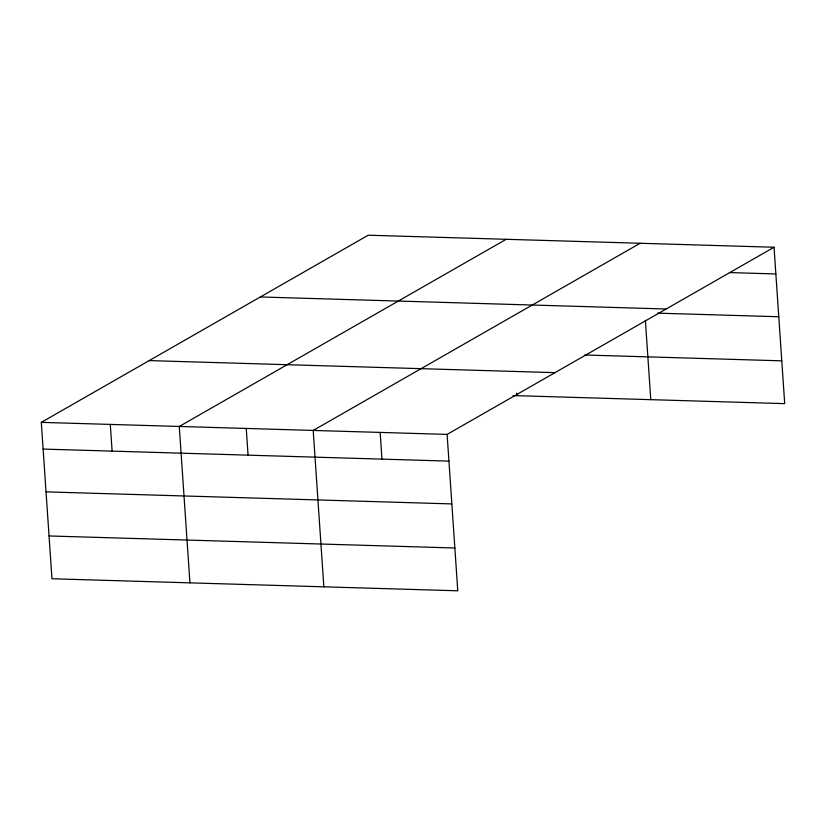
<?xml version="1.0" encoding="UTF-8"?>
<svg xmlns="http://www.w3.org/2000/svg" width="826" height="826" viewBox="0 0 826 826"><rect width="100%" height="100%" fill="white"/><g stroke="black" fill="none" stroke-linecap="round" stroke-linejoin="round"><path stroke-width="1.24" d="M774.034 247.242L447.114 434.404L457.769 590.797L51.966 578.758L41.3 422.365L368.231 235.204L774.034 247.242L784.7 403.635L513.029 395.571M506.204 239.292L179.273 426.464L189.939 582.857M640.119 243.267L313.199 430.439L323.854 586.821M729.503 272.57L775.862 273.953M260.345 296.968L666.148 309.007M657.733 313.157L778.773 316.74M584.767 354.994L781.778 360.838M149.186 360.601L555 372.64M41.3 422.365L447.114 434.404M43.117 449.076L448.931 461.115M46.039 491.873L451.853 503.912M49.044 535.96L454.858 547.999M645.374 320.333L650.785 399.66M516.694 393.166L516.859 395.685M380.156 432.421L381.973 459.132M246.231 428.446L248.058 455.157M110.292 424.419L112.109 451.12"/></g></svg>
